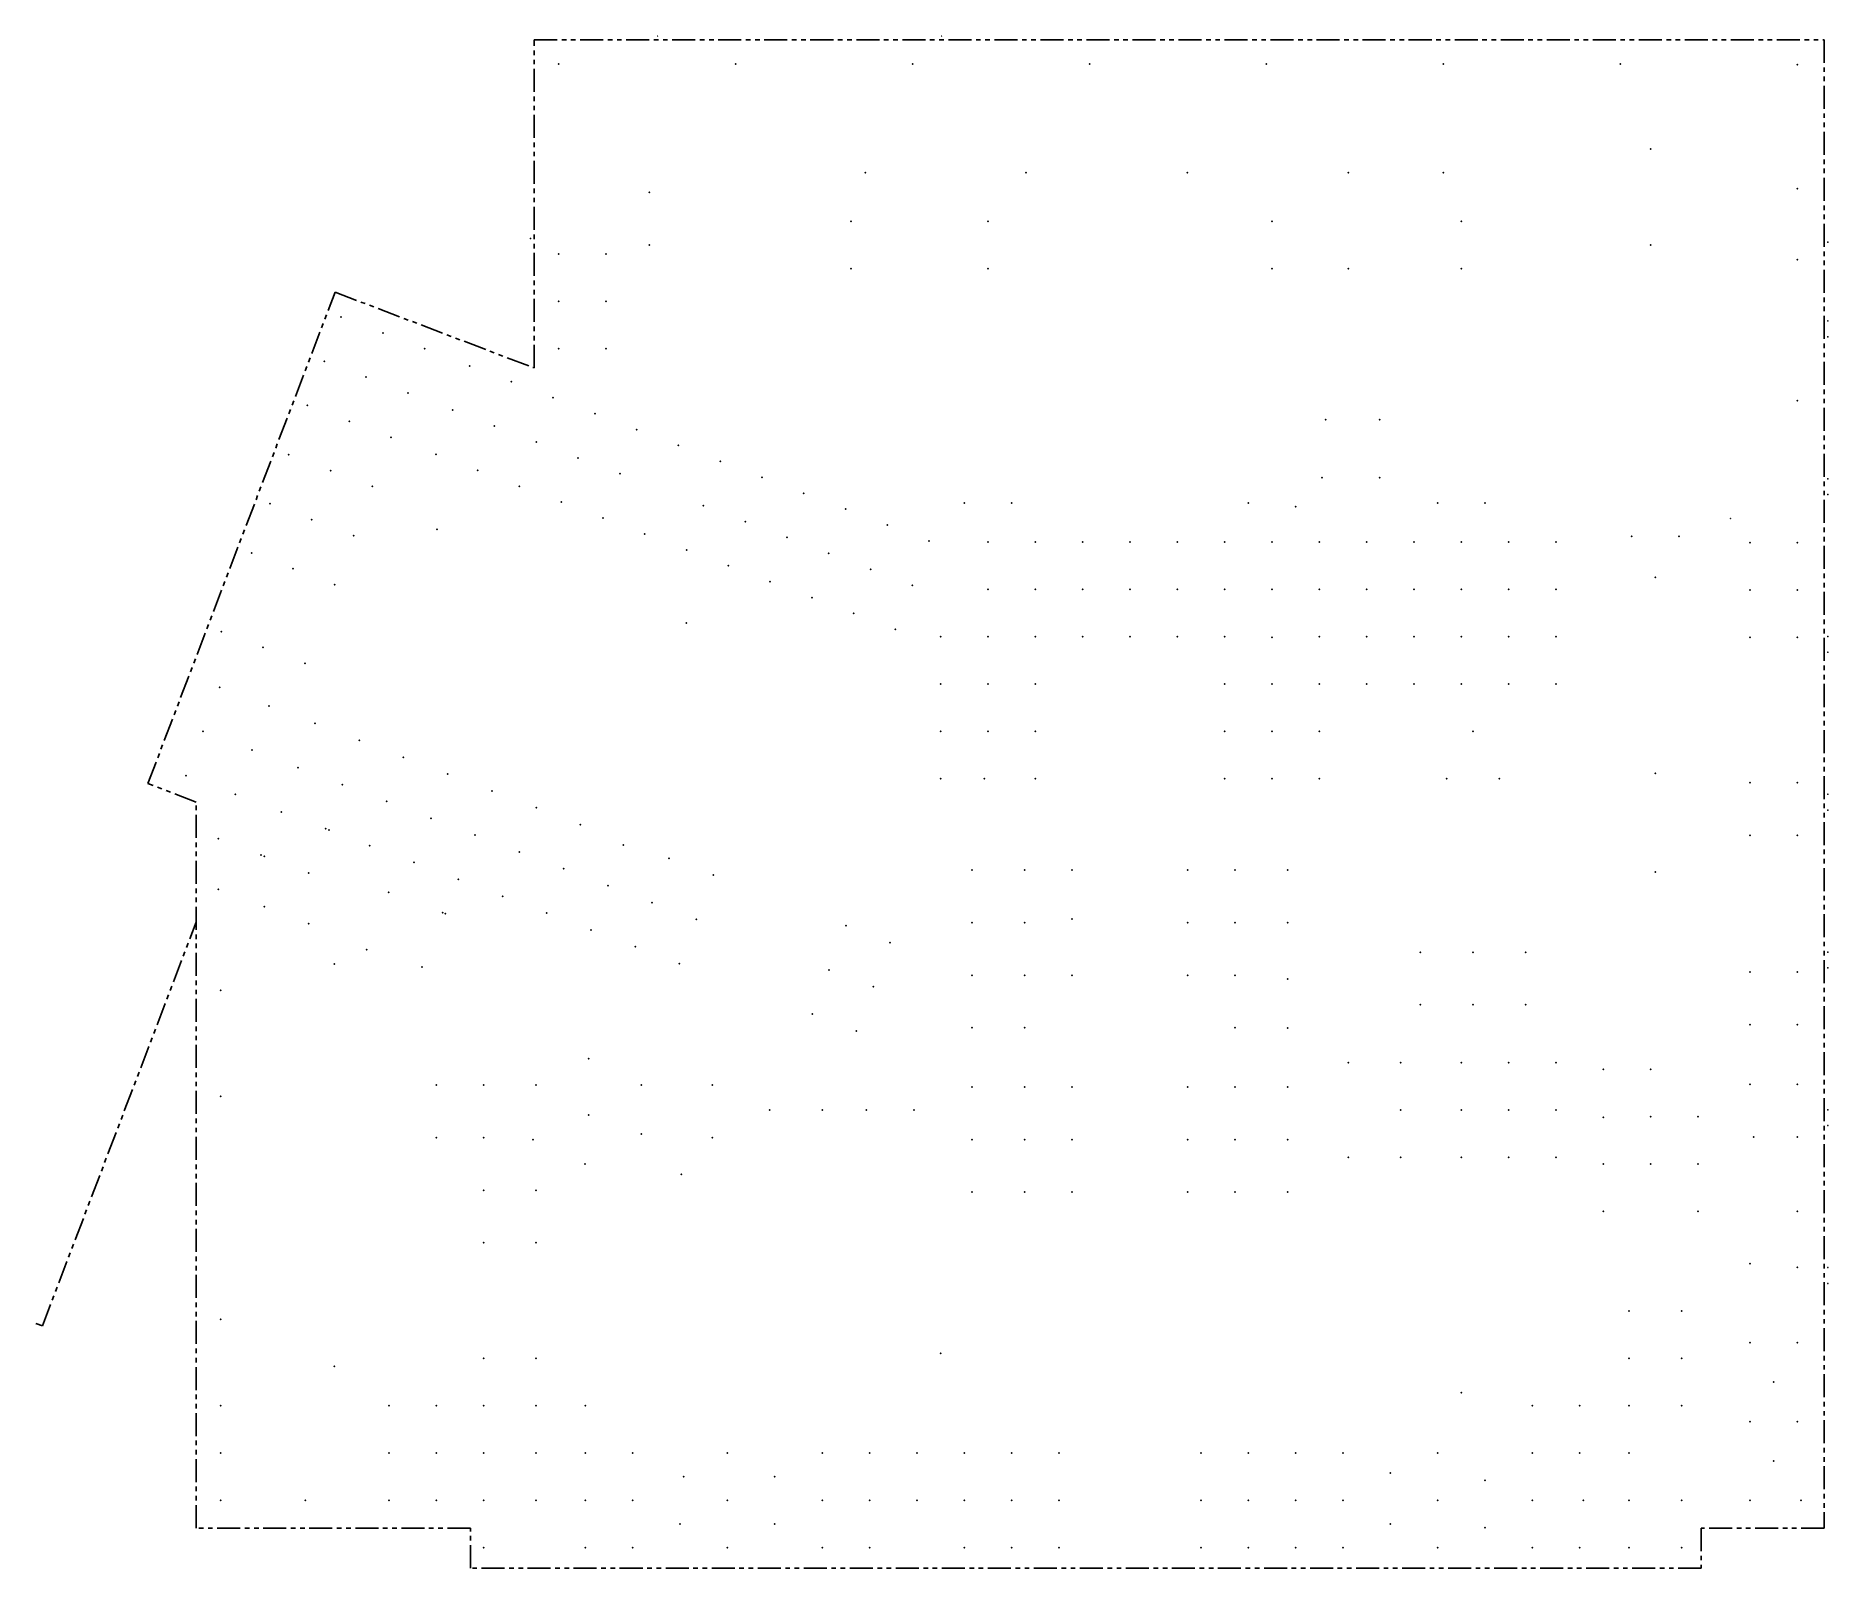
# Model space of a CAD drawing. Extents: x 14802 to 82950, y 10725 to 68999.
import ezdxf

# ---------------------------------------------------------------- set-up
doc = ezdxf.new("R2010")
doc.units = 0
doc.header["$LTSCALE"] = 700
doc.header["$MEASUREMENT"] = 0
doc.header["$PDSIZE"] = -50
doc.linetypes.add('PHANTOM', pattern=[2.5, 1.25, -0.25, 0.25, -0.25, 0.25, -0.25])
for name, color, linetype in [('03', 7, 'CONTINUOUS'), ('09', 3, 'PHANTOM'), ('New_pilars_points', 6, 'CONTINUOUS')]:
    doc.layers.add(name, color=color, linetype=linetype)

msp = doc.modelspace()

# ---------------------------------------------------------------- linework, layer by layer
at = {"layer": '03'}
for p, q in [((38453, 68987), (38434, 68993)), ((38434, 68993), (38453, 68987)), ((38440, 68981), (38447, 68999)), ((38447, 68999), (38440, 68981)), ((49253, 68987), (49234, 68993)), ((49234, 68993), (49253, 68987)), ((49240, 68981), (49247, 68999)), ((49247, 68999), (49240, 68981)), ((33619, 61291), (33601, 61297)), ((33601, 61297), (33619, 61291)), ((33613, 61303), (33607, 61284)), ((33607, 61284), (33613, 61303)), ((82949, 61152), (82931, 61158)), ((82931, 61158), (82949, 61152)), ((82943, 61164), (82937, 61146)), ((82937, 61146), (82943, 61164)), ((82930, 58155), (82950, 58155)), ((82950, 58155), (82930, 58155)), ((82940, 58165), (82940, 58145)), ((82940, 58145), (82940, 58165)), ((82930, 57555), (82950, 57555)), ((82940, 57545), (82940, 57565)), ((82930, 52155), (82950, 52155)), ((82950, 52155), (82930, 52155)), ((82940, 52165), (82940, 52145)), ((82940, 52145), (82940, 52165)), ((82930, 51555), (82950, 51555)), ((82940, 51545), (82940, 51565)), ((79233, 50640), (79253, 50640)), ((79243, 50650), (79243, 50630)), ((82930, 46155), (82950, 46155)), ((82950, 46155), (82930, 46155)), ((82940, 46165), (82940, 46145)), ((82940, 46145), (82940, 46165)), ((82930, 45555), (82950, 45555)), ((82940, 45545), (82940, 45565)), ((82930, 40155), (82950, 40155)), ((82950, 40155), (82930, 40155)), ((82930, 39555), (82950, 39555)), ((82940, 40165), (82940, 40145)), ((82940, 40145), (82940, 40165)), ((82940, 39545), (82940, 39565)), ((82930, 34155), (82950, 34155)), ((82950, 34155), (82930, 34155)), ((82940, 34165), (82940, 34145)), ((82940, 34145), (82940, 34165)), ((82930, 33555), (82950, 33555)), ((82940, 33545), (82940, 33565)), ((82930, 28155), (82950, 28155)), ((82950, 28155), (82930, 28155)), ((82940, 28165), (82940, 28145)), ((82940, 28145), (82940, 28165)), ((82930, 27555), (82950, 27555)), ((82940, 27545), (82940, 27565)), ((82930, 22155), (82950, 22155)), ((82950, 22155), (82930, 22155)), ((82940, 22165), (82940, 22145)), ((82940, 22145), (82940, 22165)), ((82930, 21555), (82950, 21555)), ((82940, 21545), (82940, 21565))]:
    msp.add_line(p, q, dxfattribs=at)
at = {"layer": '09'}
for p, q in [((15051, 19935), (20900, 35288)), ((14802, 20030), (15051, 19935))]:
    msp.add_line(p, q, dxfattribs=at)
msp.add_lwpolyline([(33750, 68850), (82800, 68850), (82800, 12250), (78125, 12250), (78125, 10725), (78125, 10725), (78125, 10725), (31325, 10725), (31325, 10725), (31325, 10725), (31325, 12250), (20900, 12250), (20900, 39861), (19062, 40561), (19062, 40561), (19062, 40561), (26182, 59251), (33750, 56368), (33750, 68850)], dxfattribs=at)
at = {"layer": 'New_pilars_points'}
for p in [(34675, 67925), (41405, 67925), (48135, 67925), (54865, 67925), (61585, 67925), (68315, 67925), (75045, 67925), (81775, 67900), (76200, 64700), (46335, 63800), (52455, 63800), (58580, 63800), (64700, 63800), (68315, 63800), (38130, 63050), (81775, 63190), (45800, 61950), (51000, 61950), (61800, 61950), (69000, 61950), (34675, 60700), (36475, 60700), (38130, 61050), (76200, 61050), (45800, 60150), (51000, 60150), (61800, 60150), (64700, 60150), (69000, 60150), (81775, 60490), (34675, 58900), (36475, 58900), (26411, 58308), (27999, 57702), (25770, 56625), (29588, 57097), (34675, 57100), (36475, 57100), (27359, 56020), (31293, 56447), (28947, 55415), (32882, 55842), (34471, 55237), (25129, 54943), (30653, 54765), (36059, 54632), (81775, 55125), (26718, 54338), (32241, 54160), (37648, 54027), (63839, 54400), (65900, 54400), (28306, 53733), (33830, 53555), (39237, 53422), (24417, 53074), (30012, 53083), (31600, 52478), (35419, 52950), (40825, 52816), (26006, 52469), (27594, 51864), (33189, 51873), (37007, 52345), (42414, 52211), (63700, 52200), (65900, 52200), (23705, 51205), (34778, 51268), (40184, 51134), (44002, 51606), (50100, 51235), (51900, 51235), (60900, 51235), (68100, 51235), (69900, 51235), (25294, 50600), (36366, 50663), (41773, 50529), (45591, 51001), (62700, 51096), (26882, 49995), (30050, 50233), (37955, 50057), (43362, 49924), (47180, 50396), (48768, 49790), (51000, 49750), (52800, 49750), (54600, 49750), (56400, 49750), (58200, 49750), (60000, 49750), (61800, 49750), (63600, 49750), (65400, 49750), (67200, 49750), (69000, 49750), (70800, 49750), (72600, 49750), (75475, 49970), (77275, 49970), (23002, 49333), (39544, 49452), (44950, 49319), (79975, 49725), (81775, 49725), (24582, 48731), (41132, 48847), (46539, 48713), (76375, 48410), (26170, 48126), (42721, 48242), (48128, 48108), (51000, 47950), (52800, 47950), (54600, 47950), (56400, 47950), (58200, 47950), (60000, 47950), (61800, 47950), (63600, 47950), (65400, 47950), (67200, 47950), (69000, 47950), (70800, 47950), (72600, 47950), (79975, 47925), (81775, 47925), (44310, 47637), (45898, 47031), (21854, 46346), (39534, 46673), (47487, 46426), (23443, 45741), (49200, 46150), (51000, 46150), (52800, 46150), (54600, 46150), (56400, 46150), (58200, 46150), (60000, 46150), (61800, 46125), (63600, 46150), (65400, 46150), (67200, 46150), (69000, 46150), (70800, 46150), (72600, 46150), (79975, 46125), (81775, 46125), (25031, 45136), (49200, 44350), (51000, 44350), (52800, 44350), (60000, 44350), (61800, 44350), (63600, 44350), (65400, 44350), (67200, 44350), (69000, 44350), (70800, 44350), (72600, 44350), (21796, 44228), (23665, 43516), (21155, 42546), (25417, 42848), (49200, 42550), (51000, 42550), (52800, 42550), (60000, 42550), (61800, 42550), (63600, 42550), (69450, 42550), (23024, 41834), (27099, 42208), (24776, 41166), (28781, 41567), (30464, 40926), (76375, 40950), (20515, 40864), (26459, 40526), (26459, 40526), (32146, 40285), (49200, 40750), (50861, 40750), (52800, 40750), (60000, 40750), (61800, 40750), (63600, 40750), (68450, 40750), (70450, 40750), (79975, 40600), (81775, 40600), (22384, 40152), (28141, 39885), (33828, 39644), (24136, 39484), (29823, 39244), (35510, 39004), (21743, 38470), (21743, 38470), (25818, 38844), (25948, 38794), (27500, 38203), (31505, 38603), (37142, 38233), (79975, 38600), (81775, 38600), (23365, 37852), (23495, 37802), (29182, 37562), (33187, 37962), (38874, 37722), (25177, 37161), (25177, 37161), (30864, 36921), (34869, 37322), (40556, 37081), (50400, 37275), (52400, 37275), (54200, 37275), (58600, 37275), (60400, 37275), (62400, 37275), (76375, 37200), (21743, 36544), (21743, 36544), (28216, 36432), (28216, 36432), (32546, 36280), (36551, 36681), (23495, 35876), (23495, 35876), (30272, 35648), (30366, 35613), (34228, 35640), (38233, 36040), (25177, 35235), (25177, 35235), (35910, 34999), (39915, 35399), (45602, 35159), (50400, 35275), (52400, 35275), (54200, 35414), (58600, 35275), (60400, 35275), (62400, 35275), (27384, 34246), (37592, 34358), (47284, 34518), (67450, 34150), (69450, 34150), (71450, 34150), (26150, 33700), (29489, 33593), (39274, 33717), (44961, 33477), (79975, 33400), (81775, 33400), (46644, 32836), (50400, 33275), (52400, 33275), (54200, 33275), (58600, 33275), (60400, 33275), (62400, 33136), (21825, 32700), (21825, 32700), (67450, 32150), (69450, 32150), (71450, 32150), (44321, 31795), (79975, 31400), (81775, 31400), (46003, 31154), (50400, 31275), (52400, 31275), (60400, 31275), (62400, 31263), (35825, 30100), (64700, 29950), (66700, 29950), (69000, 29950), (70800, 29950), (72600, 29950), (74400, 29700), (76200, 29700), (21825, 28675), (30025, 29100), (31825, 29100), (33825, 29100), (37825, 29100), (40525, 29100), (50400, 29025), (52400, 29025), (54200, 29025), (58600, 29025), (60400, 29025), (62400, 29025), (79975, 29125), (81775, 29125), (35825, 27961), (42700, 28150), (44700, 28150), (46375, 28150), (48189, 28150), (66700, 28150), (69000, 28150), (70800, 28150), (72600, 28150), (74400, 27870), (76200, 27900), (78000, 27900), (30025, 27100), (31825, 27100), (33709, 27024), (37825, 27239), (40525, 27100), (50400, 27025), (52400, 27025), (54200, 27024), (58600, 27024), (60400, 27025), (60400, 27025), (62400, 27025), (62400, 27025), (80114, 27125), (81775, 27125), (35686, 26100), (64700, 26350), (66700, 26350), (69000, 26350), (70800, 26350), (72600, 26350), (74400, 26100), (76200, 26100), (78000, 26100), (39350, 25700), (31825, 25100), (33825, 25100), (50400, 25025), (52400, 25025), (54200, 25025), (58600, 25025), (60400, 25025), (62400, 25025), (74400, 24300), (78000, 24300), (81775, 24300), (81775, 24300), (31825, 23100), (33825, 23100), (79975, 22300), (81775, 22161), (75375, 20500), (77375, 20500), (21825, 20185), (79975, 19300), (81775, 19300), (26150, 18400), (31825, 18700), (33825, 18700), (49200, 18900), (75375, 18700), (75375, 18700), (77375, 18700), (77375, 18700), (80875, 17800), (69000, 17400), (21825, 16900), (28225, 16900), (30025, 16900), (31825, 16900), (33825, 16900), (35700, 16900), (35700, 16900), (71700, 16900), (73500, 16900), (75375, 16900), (77375, 16900), (79975, 16300), (81775, 16300), (21825, 15100), (28225, 15100), (30025, 15100), (31825, 15100), (33825, 15100), (35700, 15100), (37500, 15100), (41100, 15100), (44700, 15100), (46500, 15100), (48300, 15100), (50100, 15100), (51900, 15100), (53700, 15100), (59100, 15100), (60900, 15100), (62700, 15100), (64500, 15100), (68100, 15100), (71700, 15100), (73500, 15100), (75375, 15100), (66300, 14339), (80875, 14800), (39439, 14200), (42900, 14200), (69900, 14061), (21825, 13300), (25050, 13300), (28225, 13300), (30025, 13300), (31825, 13300), (33825, 13300), (35700, 13300), (37500, 13300), (41100, 13300), (44700, 13300), (46500, 13300), (48300, 13300), (50100, 13300), (51900, 13300), (53700, 13300), (59100, 13300), (60900, 13300), (62700, 13300), (64500, 13300), (68100, 13300), (71700, 13300), (73639, 13300), (75375, 13300), (77375, 13300), (79975, 13300), (81914, 13300), (39300, 12400), (42900, 12400), (66300, 12400), (69900, 12261), (31825, 11500), (35700, 11500), (37500, 11500), (41100, 11500), (44700, 11500), (46500, 11500), (50100, 11500), (51900, 11500), (53700, 11500), (59100, 11500), (60900, 11500), (62700, 11500), (64500, 11500), (68100, 11500), (71700, 11500), (73500, 11500), (75375, 11500), (77375, 11500)]:
    msp.add_point(p, dxfattribs=at)

doc.saveas('drawing.dxf')
